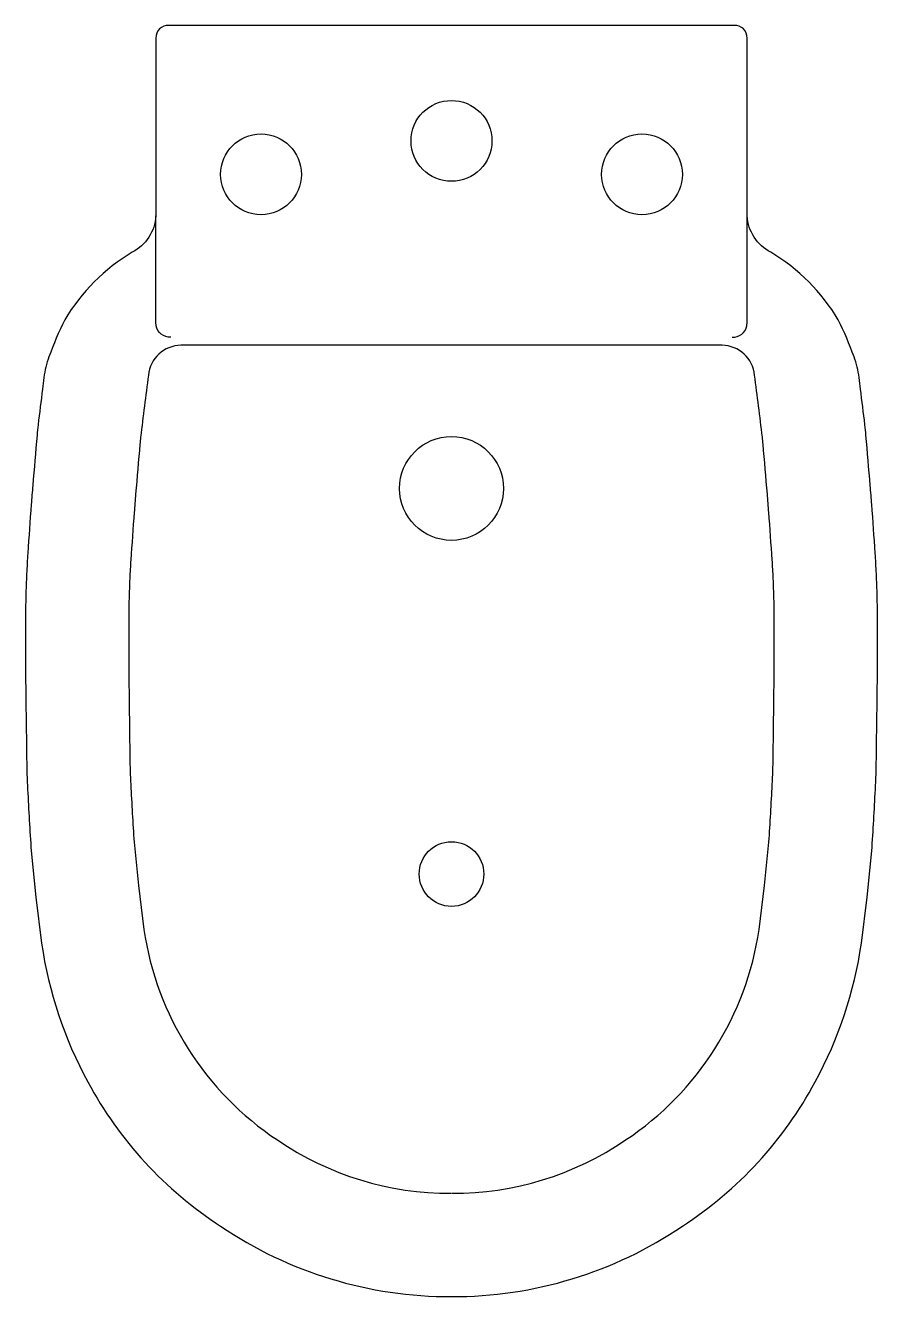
# Model space of a CAD drawing. Extents: x -0.187 to 0.187, y -0.578 to -0.02.
import ezdxf

# ---------------------------------------------------------------- set-up
doc = ezdxf.new("R2010")
doc.units = 0
doc.header["$LTSCALE"] = 0.5
doc.layers.get('0').update_dxf_attribs({"linetype": 'CONTINUOUS'})

msp = doc.modelspace()

# ---------------------------------------------------------------- linework, layer by layer
msp.add_lwpolyline([(0, -0.57781, 0.151271), (0.10137, -0.5469, 0.125962), (0.15966, -0.48354, 0.09008), (0.17993, -0.42272), (0.18247, -0.40244), (0.1845, -0.38217, 0.004685), (0.18609, -0.35527, 0.00925), (0.18652, -0.34162, 0.000115), (0.18701, -0.30298, 0.002343), (0.18703, -0.30107, 0.000782), (0.18705, -0.28792, 0.001444), (0.18703, -0.2808, 0.004804), (0.18687, -0.27025, 0.005206), (0.18652, -0.26052, 0.005188), (0.18601, -0.25143, 0.002211), (0.1845, -0.23011, 0.001932), (0.18383, -0.22172, 0.000736), (0.18196, -0.1997, 0.008336), (0.18148, -0.19506, 0.001408), (0.17956, -0.17943, 0.000457), (0.17892, -0.17436, 0.054722), (0.17672, -0.16524, 0.029037), (0.1698, -0.14902, 0.123774), (0.14016, -0.11936, -0.261182), (0.12975, -0.1034), (0.12975, -0.02534, 0.439555), (0.12418, -0.01977), (0, -0.01977), (-0.12418, -0.01977, 0.439555), (-0.12975, -0.02534), (-0.12975, -0.1034, -0.261182), (-0.14016, -0.11936, 0.123774), (-0.1698, -0.14902, 0.029037), (-0.17672, -0.16524, 0.054722), (-0.17892, -0.17436, 0.000457), (-0.17956, -0.17943, 0.001408), (-0.18148, -0.19506, 0.008336), (-0.18196, -0.1997, 0.000736), (-0.18383, -0.22172, 0.001932), (-0.1845, -0.23011, 0.002211), (-0.18601, -0.25143, 0.005188), (-0.18652, -0.26052, 0.005206), (-0.18687, -0.27025, 0.004804), (-0.18703, -0.2808, 0.001444), (-0.18705, -0.28792, 0.000782), (-0.18703, -0.30107, 0.002343), (-0.18701, -0.30298, 0.000115), (-0.18652, -0.34162, 0.00925), (-0.18609, -0.35527, 0.004685), (-0.1845, -0.38217), (-0.18247, -0.40244), (-0.17993, -0.42272, 0.09008), (-0.15966, -0.48354, 0.125962), (-0.10137, -0.5469, 0.151271)], format="xyb", close=True)
for points in [[(-0.12317, -0.15662, -0.385098), (-0.12968, -0.15159), (-0.12975, -0.15008), (-0.12975, -0.1034)], [(0.12317, -0.15662, 0.385098), (0.12968, -0.15159), (0.12975, -0.15008), (0.12975, -0.1034)], [(0.00019, -0.53249, 0.152133), (0.07629, -0.50914, 0.000372), (0.07645, -0.50904, 0.213243), (0.13501, -0.41667), (0.13742, -0.39738), (0.13932, -0.37836, 0.00456), (0.14082, -0.353, 0.00925), (0.1412, -0.34103, 0.000115), (0.14169, -0.30241, 0.002343), (0.1417, -0.30093, 0.000782), (0.14172, -0.28792, 0.001444), (0.1417, -0.28106, 0.004804), (0.14156, -0.27138, 0.005206), (0.14124, -0.2626, 0.005188), (0.14079, -0.25444, 0.002211), (0.1393, -0.23353, 0.001932), (0.13866, -0.22548, 0.000736), (0.1368, -0.2036, 0.008336), (0.13648, -0.20046, 0.002483), (0.13309, -0.17334, 0.380805), (0.11876, -0.16017), (0, -0.16017), (-0.11876, -0.16017, 0.380805), (-0.13309, -0.17334, 0.002483), (-0.13648, -0.20046, 0.008336), (-0.1368, -0.2036, 0.000736), (-0.13866, -0.22548, 0.001932), (-0.1393, -0.23353, 0.002211), (-0.14079, -0.25444, 0.005188), (-0.14124, -0.2626, 0.005206), (-0.14156, -0.27138, 0.004804), (-0.1417, -0.28106, 0.001444), (-0.14172, -0.28792, 0.000782), (-0.1417, -0.30093, 0.002343), (-0.14169, -0.30241, 0.000115), (-0.1412, -0.34103, 0.00925), (-0.14082, -0.353, 0.00456), (-0.13932, -0.37836), (-0.13742, -0.39738), (-0.13501, -0.41667, 0.213243), (-0.07645, -0.50904, 0.000372), (-0.07629, -0.50914, 0.152133), (-0.00019, -0.53249)]]:
    msp.add_lwpolyline(points, format="xyb")
for centre, radius in [((0, -0.07045), 0.01774), ((-0.08363, -0.08515), 0.01774), ((0.08363, -0.08515), 0.01774), ((0, -0.22302), 0.02281), ((0, -0.39231), 0.01419)]:
    msp.add_circle(centre, radius)

doc.saveas('drawing.dxf')
